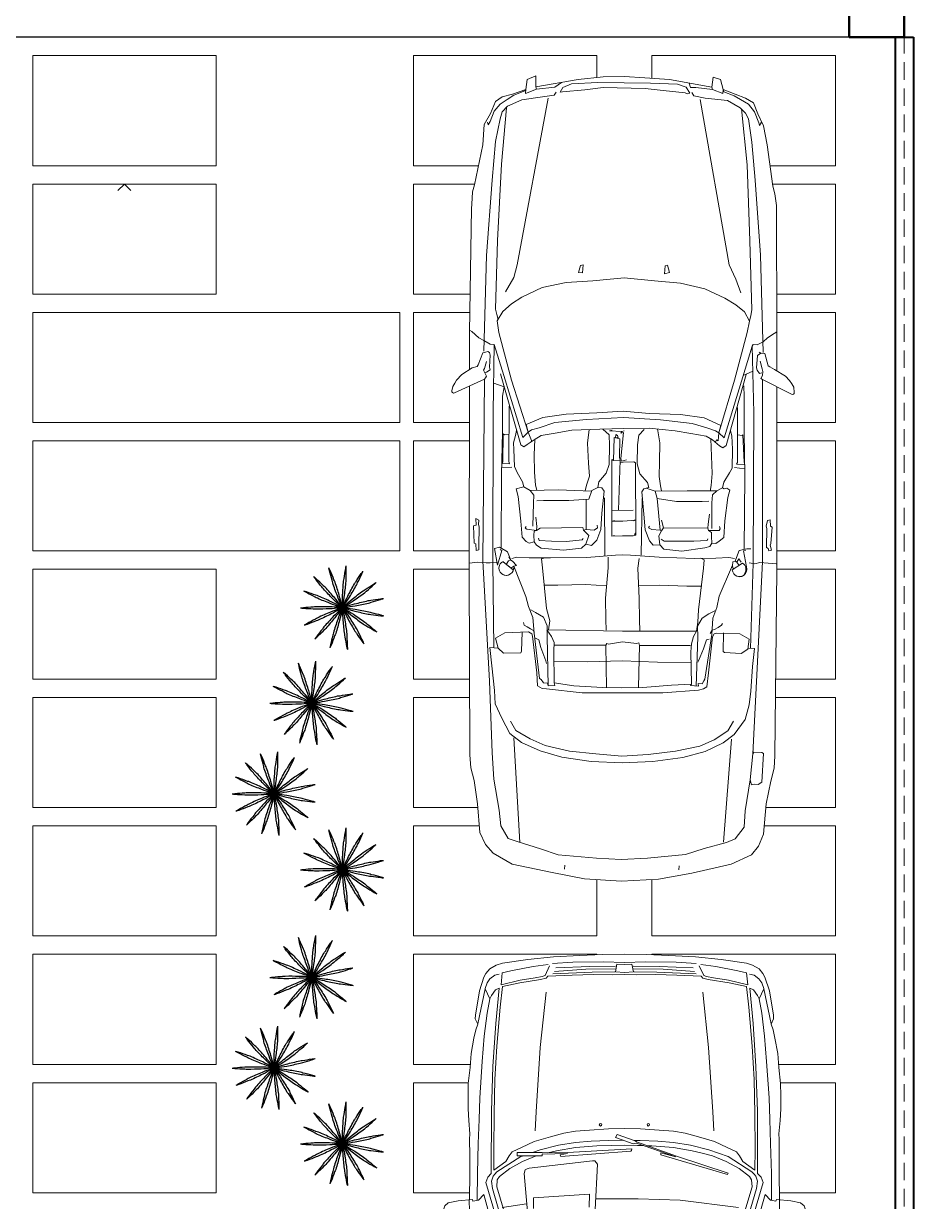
# Model space of a CAD drawing. Header units: millimetres. Extents: x 81693 to 98868, y 6565 to 11437.
# Drawn here: x 95156.1 to 95479.4, y 9191.6 to 9619.7 of the extents above; entities that cross this region are included whole.
import ezdxf

# ---------------------------------------------------------------- set-up
doc = ezdxf.new("R2010")
doc.units = ezdxf.units.MM
doc.linetypes.add('HIDDEN', pattern=[9.525, 6.35, -3.175])
doc.layers.add('Fachada', color=3, linetype='Continuous')
doc.layers.add('MOLHO', color=114, linetype='Continuous')
for name, color, linetype, lineweight in [('Hachura', 1, 'Continuous', 9), ('Parede Baixa', 5, 'Continuous', 50), ('Parede Corte', 4, 'Continuous', 40), ('Pisos Externos', 15, 'Continuous', 9), ('Projeção Viga', 1, 'HIDDEN', 9), ('Vaga', 184, 'Continuous', 13)]:
    doc.layers.add(name, color=color, linetype=linetype, lineweight=lineweight)

# ---------------------------------------------------------------- blocks, each defined once
blk = doc.blocks.new('Audi A4 Cab dessus')
at = {"color": 0, "linetype": 'Continuous', "flags": 128}
for points in [[(0.841, -0.23), (0.8417, 0.7715), (0.838, 1.7799), (0.8336, 1.8519), (0.8155, 1.9203), (0.7966, 2.0469), (0.7841, 2.2046), (0.7524, 2.2693), (0.7105, 2.3167), (0.6068, 2.377), (0.3901, 2.4221), (0.2129, 2.4556), (0.0121, 2.4683), (-0.1902, 2.4586), (-0.3715, 2.4252), (-0.5852, 2.3759), (-0.696, 2.3247), (-0.7348, 2.2778), (-0.7613, 2.2123), (-0.7762, 2.0474), (-0.8019, 1.9236), (-0.8198, 1.853), (-0.824, 1.7861), (-0.834, 0.774), (-0.8347, -0.2263)], [(-0.3024, 2.385), (-0.301, 2.4073)], [(0.3203, 2.3816), (0.3217, 2.404)], [(0.7584, -0.2673), (0.7669, 0.7224), (0.7321, 1.3788), (0.7164, 1.7697), (0.7075, 1.9136), (0.6778, 2.0813), (0.6697, 2.1669), (0.6293, 2.2367), (0.5811, 2.2532), (0.4536, 2.2926), (0.3571, 2.3256), (0.1476, 2.3432), (0.0137, 2.3517), (-0.1303, 2.3428), (-0.3375, 2.3245), (-0.4383, 2.2905), (-0.5613, 2.2579), (-0.6073, 2.2384), (-0.6562, 2.1743), (-0.6618, 2.085), (-0.6903, 1.9165)], [(-0.5878, 1.695), (-0.5448, 2.256)], [(0.5992, 1.6874), (0.5666, 2.2577)], [(-0.6777, 1.1988), (-0.713, 1.201), (-0.7024, 1.2989), (-0.6939, 1.4328), (-0.6847, 1.5084), (-0.6618, 1.5876), (-0.6029, 1.6691), (-0.5418, 1.7145), (-0.4447, 1.7622), (-0.3216, 1.7947), (-0.159, 1.8159), (0.0073, 1.8233), (0.1772, 1.8171), (0.337, 1.7936), (0.4558, 1.7592), (0.556, 1.7126), (0.6201, 1.6637), (0.6641, 1.5803), (0.6995, 1.5019), (0.704, 1.4299), (0.7178, 1.2946), (0.7295, 1.1953), (0.6849, 1.1981), (0.6994, 1.1434), (0.6483, 1.1153), (0.518, 1.11), (0.5007, 1.1201), (0.4971, 1.1337), (0.4738, 1.3324), (0.4693, 1.4044), (0.4434, 1.4194), (0.4211, 1.4208), (0.2253, 1.4421), (0.0057, 1.4425), (-0.2138, 1.4429), (-0.4074, 1.4282), (-0.4348, 1.421), (-0.4535, 1.4087), (-0.4627, 1.3331), (-0.484, 1.1373), (-0.4941, 1.12), (-0.5077, 1.1164), (-0.633, 1.1198), (-0.6849, 1.1499), (-0.677, 1.2032), (-0.6396, 1.2278), (-0.5504, 1.2221), (-0.5417, 1.2171), (-0.5437, 1.1142)], [(-0.7038, 1.774), (-0.7241, 1.3809), (-0.7562, 0.7287), (-0.7561, -0.266), (-0.7475, -0.2711), (-0.7575, -0.2884), (-0.7589, -0.3107), (-0.7553, -0.3243), (-0.7445, -0.3654)], [(0.6159, 1.5968), (0.5877, 1.6478), (0.5099, 1.6931), (0.4271, 1.7297), (0.2946, 1.7604), (0.1521, 1.7739), (0.0095, 1.7873), (-0.1344, 1.7785), (-0.2834, 1.761), (-0.4151, 1.7334), (-0.4935, 1.698), (-0.5683, 1.649), (-0.5984, 1.5971)], [(0.3787, 1.3877), (0.2721, 1.4033), (0.1159, 1.4132), (0.013, 1.4152), (-0.1036, 1.4136), (-0.2613, 1.4011), (-0.3692, 1.3944), (-0.3668, 1.2195), (-0.3696, 1.1749), (-0.3811, 1.1353), (-0.3967, 1.1058), (-0.404, 1.0561), (-0.4082, 0.9891), (-0.4359, 0.7623), (-0.4387, 0.7177), (-0.4215, 0.7077)], [(0.0968, 1.1814), (0.0936, 1.4146)], [(-0.3692, 1.3944), (-0.3642, 1.4031), (-0.4088, 1.4059), (-0.4052, 1.3922), (-0.4275, 1.3936), (-0.4376, 1.3763), (-0.4426, 1.3677), (-0.4804, 1.1236), (-0.486, 1.0344), (-0.5075, 0.9775), (-0.5204, 0.9155), (-0.5885, 0.7585)], [(-0.4975, 0.9947), (-0.4651, 1.0106), (-0.4277, 1.0352), (-0.4026, 1.0784), (-0.4034, 1.1367), (-0.3953, 1.405)], [(0.411, 1.4035), (0.375, 1.4013), (0.3787, 1.3877), (0.3811, 1.2128), (0.3783, 1.1681), (0.3942, 1.1358), (0.4187, 1.0984), (0.007, 1.1064), (-0.3967, 1.1058)], [(-0.0813, 1.4122), (-0.0867, 1.184), (-0.0831, 1.1703), (-0.0695, 1.1739), (0.0061, 1.1647), (0.0831, 1.1777), (0.0918, 1.1727), (0.0968, 1.1814), (0.3747, 1.1818)], [(0.506, 0.9898), (0.48, 1.0049), (0.4368, 1.03), (0.4173, 1.076), (0.4165, 1.1343), (0.411, 1.4035), (0.4147, 1.3899), (0.437, 1.3885), (0.4492, 1.3698), (0.4579, 1.3648), (0.4871, 1.1165), (0.4907, 1.1028), (0.508, 1.0927), (0.5253, 1.0827), (0.5425, 1.0726), (0.5462, 1.059)], [(-0.4036, 1.2756), (-0.4086, 1.267), (-0.4352, 1.2014), (-0.4516, 1.1532), (-0.4653, 1.1496)], [(-0.3676, 1.2778), (-0.1841, 1.2752), (0.0081, 1.2676), (0.1967, 1.2737), (0.3803, 1.2711)], [(0.4213, 1.2819), (0.4249, 1.2682), (0.4517, 1.1949), (0.4625, 1.1539), (0.4798, 1.1438)], [(0.6849, 1.1981), (0.6553, 1.2268), (0.561, 1.2238), (0.556, 1.2152), (0.554, 1.1122)], [(-0.6907, 1.1996), (-0.7065, 0.7346), (-0.7089, -0.0853), (-0.7004, -0.4488)], [(-0.0867, 1.184), (-0.3646, 1.1835)], [(0.7072, 1.1967), (0.7137, 0.7303), (0.7113, -0.0896), (0.7061, -0.4567)], [(-0.5379, 1.0645), (-0.5329, 1.0732), (-0.5142, 1.0854), (-0.4955, 1.0977), (-0.4818, 1.1013), (-0.4717, 1.1186)], [(-0.0853, 0.7089), (-0.0775, 0.7622), (-0.0849, 0.9284), (-0.0865, 1.045), (-0.0873, 1.1033)], [(0.0846, 0.7027), (0.0838, 0.761), (0.0986, 0.9258), (0.097, 1.0424), (0.0962, 1.1007)], [(0.4344, 0.7075), (0.4481, 0.7111), (0.4422, 0.7608), (0.4203, 0.9818), (0.4022, 1.0501), (0.4093, 1.0985)], [(0.4871, 1.1165), (0.4951, 1.0308), (0.5182, 0.9711), (0.5327, 0.9164), (0.5985, 0.751)], [(-0.0805, 0.8565), (-0.1971, 0.8548), (-0.3447, 0.8597), (-0.4253, 0.8603)], [(0.0944, 0.8589), (0.206, 0.8519), (0.3586, 0.8557), (0.4329, 0.8551)], [(-0.5921, 0.7722), (-0.6482, 0.7354)], [(0.5999, 0.7733), (0.6554, 0.7295)], [(-0.6842, 0.7332), (-0.7152, 0.7396), (-0.7425, 0.7324), (-0.7872, 0.7352), (-0.8318, 0.738)], [(-0.5936, 0.7499), (-0.595, 0.7275), (-0.6086, 0.7239), (-0.6251, 0.6757), (-0.6301, 0.667), (-0.6711, 0.6562), (-0.6935, 0.6576)], [(-0.6661, 0.6648), (-0.6525, 0.6684), (-0.6697, 0.7553)], [(-0.6396, 0.7304), (-0.6273, 0.7117), (-0.6173, 0.729)], [(-0.6086, 0.7239), (-0.6173, 0.729), (-0.6295, 0.7477)], [(0.6093, 0.7099), (0.582, 0.7027), (0.515, 0.7069), (0.3984, 0.7053), (0.2012, 0.7043), (0.0436, 0.6918), (0.0076, 0.6896), (-0.037, 0.6924), (-0.1933, 0.7022), (-0.3855, 0.7099), (-0.5021, 0.7083), (-0.574, 0.7038), (-0.605, 0.7103)], [(-0.5936, 0.7499), (-0.5972, 0.7635)], [(0.6266, 0.6999), (0.6143, 0.7186), (0.6057, 0.7236), (0.5848, 0.7473), (0.5985, 0.751), (0.6147, 0.7616)], [(0.5947, 0.7575), (0.5997, 0.7661)], [(0.6033, 0.7706), (0.6588, 0.7268)], [(0.6735, 0.6611), (0.6648, 0.6661), (0.6877, 0.7453), (0.7044, 0.6547), (0.6771, 0.6474), (0.6425, 0.6675), (0.6339, 0.6726), (0.6143, 0.7186), (0.628, 0.7222), (0.6395, 0.742)], [(0.6914, 0.7317), (0.7273, 0.7339), (0.7497, 0.7325), (0.7943, 0.7297), (0.8417, 0.7352)], [(-0.6554, -0.2321), (-0.6562, -0.1738), (-0.6572, 0.0235), (-0.6605, 0.2567), (-0.6575, 0.6598)], [(-0.1975, 0.6353), (-0.2184, 0.659), (-0.3163, 0.6697), (-0.443, 0.6508), (-0.4703, 0.6435), (-0.4804, 0.6262), (-0.4781, 0.5902), (-0.4795, 0.5679), (-0.4623, 0.5579)], [(-0.0953, 0.6916), (-0.1014, 0.3828)], [(0.1019, 0.6926), (0.1045, 0.3788)], [(0.4787, 0.4852), (0.4728, 0.5348), (0.4742, 0.5571), (0.4555, 0.5449), (0.2223, 0.5416), (0.2187, 0.5553), (0.1891, 0.5841), (0.2056, 0.6323), (0.2293, 0.6532), (0.3287, 0.6649), (0.4489, 0.6528), (0.4748, 0.6378), (0.4871, 0.6191)], [(0.6508, -0.2254), (0.6611, -0.1761), (0.66, 0.0212), (0.6655, 0.2493), (0.6684, 0.6525)], [(0.8037, 0.6663), (0.7901, 0.6627)], [(-0.1981, 0.5547), (-0.182, 0.3834), (-0.1711, 0.3424), (-0.346, 0.3399), (-0.5073, 0.3411), (-0.5396, 0.3253), (-0.5483, 0.3303), (-0.562, 0.3267), (-0.5792, 0.3367), (-0.5678, 0.3763), (-0.5507, 0.5052), (-0.5451, 0.5945), (-0.5214, 0.6154), (-0.5027, 0.6276), (-0.4804, 0.6262)], [(-0.2039, 0.6043), (-0.2212, 0.6144), (-0.3018, 0.615), (-0.3824, 0.6156), (-0.4544, 0.6112), (-0.4594, 0.6025)], [(-0.4586, 0.5442), (-0.2168, 0.5424), (-0.2067, 0.5597), (-0.1916, 0.5856), (-0.1975, 0.6353), (-0.1615, 0.6375), (-0.1406, 0.6138), (-0.1175, 0.5541), (-0.1094, 0.4684), (-0.0991, 0.3468), (-0.1092, 0.3295), (-0.1365, 0.3223), (-0.1293, 0.2949), (-0.0875, 0.2475), (-0.073, 0.1928), (-0.075, 0.0899), (-0.0828, 0.0366), (-0.1116, 0.007)], [(0.0163, 0.1872), (0.0026, 0.1836), (-0.0557, 0.1827), (-0.0643, 0.1878), (-0.0664, 0.5822), (-0.0527, 0.5859), (0.0056, 0.5867), (0.0639, 0.5875), (0.0502, 0.5838)], [(-0.0593, 0.5807), (-0.0643, 0.5721)], [(0.0559, 0.1757), (0.0645, 0.1707), (0.0639, 0.5875)], [(0.473, 0.3959), (0.437, 0.3937), (0.3787, 0.3929), (0.2981, 0.3935), (0.1902, 0.3868), (0.1737, 0.3386), (0.1413, 0.3227), (0.119, 0.3241), (0.1067, 0.3428), (0.1188, 0.463), (0.1244, 0.5523), (0.1459, 0.6092), (0.1747, 0.6387), (0.2056, 0.6323)], [(0.2215, 0.5999), (0.2265, 0.6086), (0.3122, 0.6166), (0.3928, 0.616), (0.4598, 0.6118), (0.4634, 0.5982)], [(0.5444, 0.3197), (0.5581, 0.3233), (0.5854, 0.3306), (0.5746, 0.3716), (0.5607, 0.5069), (0.5526, 0.5925), (0.5317, 0.6163), (0.5144, 0.6263), (0.4871, 0.6191), (0.4893, 0.5831), (0.4879, 0.5608), (0.4742, 0.5571), (0.5275, 0.5493), (0.5362, 0.5443), (0.5311, 0.5356)], [(-0.522, 0.5347), (-0.5256, 0.5484), (-0.5206, 0.5571), (-0.4623, 0.5579), (-0.4586, 0.5442), (-0.46, 0.5219), (-0.4679, 0.4686)], [(-0.5073, 0.3411), (-0.4835, 0.3621), (-0.4807, 0.4067), (-0.4809, 0.5456)], [(-0.2168, 0.5424), (-0.2059, 0.5014)], [(-0.2067, 0.5597), (-0.1981, 0.5547), (-0.1534, 0.5519), (-0.1361, 0.5418)], [(-0.1359, 0.542), (-0.1409, 0.5334)], [(0.205, 0.5517), (0.1604, 0.5545), (0.1417, 0.5422), (0.1453, 0.5286)], [(0.2187, 0.5553), (0.205, 0.5517), (0.2038, 0.3905)], [(0.5837, 0.0112), (0.5895, 0.039), (0.6009, 0.0787), (0.5987, 0.1146), (0.5957, 0.2089), (0.5798, 0.2413), (0.5517, 0.2924), (0.5444, 0.3197), (0.5098, 0.3398), (0.4889, 0.3635), (0.4917, 0.4082), (0.4951, 0.5334)], [(-0.0533, 0.5052), (-0.067, 0.5016), (0.005, 0.506), (0.0633, 0.5068)], [(-0.0637, 0.4982), (-0.05, 0.5018)], [(-0.182, 0.3834), (-0.2885, 0.3991), (-0.3692, 0.3997), (-0.4275, 0.3988), (-0.4634, 0.3966)], [(-0.0525, 0.4469), (0.0641, 0.4485)], [(0.0281, 0.4463), (0.0199, 0.1735)], [(-0.5396, 0.3253), (-0.5461, 0.2943), (-0.5762, 0.2424), (-0.5913, 0.2165), (-0.5933, 0.1135), (-0.5911, 0.0776), (-0.5889, 0.0416), (-0.5816, 0.0142)], [(-0.4759, 0.0569), (-0.4789, 0.1512), (-0.4819, 0.2454), (-0.4777, 0.3124), (-0.4713, 0.3434)], [(-0.1836, 0.0026), (-0.1966, 0.0796), (-0.1946, 0.1825), (-0.194, 0.2632), (-0.1999, 0.3128), (-0.2071, 0.3402)], [(-0.1711, 0.3424), (-0.1229, 0.3259)], [(0.1133, 0.0046), (0.0784, 0.0354), (0.0776, 0.0937), (0.0796, 0.1966), (0.0961, 0.2449), (0.1349, 0.2917), (0.1413, 0.3227)], [(0.1753, 0.3432), (0.3572, 0.336), (0.5098, 0.3398)], [(0.1886, 0.006), (0.1978, 0.0816), (0.1912, 0.1896), (0.1868, 0.2616), (0.2032, 0.3098), (0.2097, 0.3408)], [(0.4833, 0.0603), (0.4885, 0.144), (0.4855, 0.2383), (0.4811, 0.3103), (0.4738, 0.3376)], [(-0.621, -0.1132), (-0.62, 0.1869), (-0.615, 0.1956), (-0.6597, 0.1984), (-0.656, 0.1847), (-0.6488, 0.0354), (-0.6454, 0.0386), (-0.6205, 0.035)], [(-0.605, 0.2129), (-0.6582, 0.2207)], [(0.6094, 0.2126), (0.6646, 0.2133)], [(0.6243, -0.12), (0.6252, 0.1802), (0.6216, 0.1939), (0.6632, 0.191), (0.6582, 0.1824), (0.6559, 0.0297), (0.6503, 0.0347), (0.6248, 0.0329)], [(0.0101, 0.0173), (0.0151, 0.0259), (0.0014, 0.0223), (0.0149, 0.1649), (0.0112, 0.1785), (-0.0024, 0.1749), (-0.0161, 0.1713)], [(-0.6683, -0.294), (-0.5587, 0.0934), (-0.54, 0.1057), (-0.5227, 0.0957), (-0.4845, 0.0619), (-0.4499, 0.0418), (-0.3657, 0.0275), (-0.2815, 0.0132), (-0.1389, -0.0002), (0, 0), (0.1303, 0.0052), (0.2829, 0.0091), (0.3735, 0.0258), (0.4505, 0.0388), (0.4879, 0.0634), (0.5253, 0.0879), (0.544, 0.1002), (0.5613, 0.0901), (0.6713, -0.2977)], [(0.5066, 0.0756), (0.5039, 0.07), (0.5016, 0.067), (0.5211, 0.0209), (0.5024, 0.0087), (0.4614, -0.0022), (0.3744, -0.0325), (0.2031, -0.0486), (0.0008, -0.0583), (-0.2, -0.0457), (-0.3735, -0.0258), (-0.4528, -0.0028), (-0.501, 0.0136), (-0.5183, 0.0237), (-0.5155, 0.0683), (-0.5068, 0.0633), (-0.4998, 0.0754)], [(-0.5183, 0.0237), (-0.5479, 0.0524), (-0.6496, -0.2817), (-0.7004, -0.4488), (-0.7054, -0.4574), (-0.7278, -0.456), (-0.7601, -0.4719), (-0.7838, -0.4928), (-0.8212, -0.5174), (-0.8349, -0.5263)], [(-0.643, -1.7429), (-0.673, -1.4363), (-0.6873, -1.0232), (-0.6994, -0.646), (-0.693, -0.6151), (-0.6865, -0.5841), (-0.6737, -0.5222), (-0.6035, -0.2622), (-0.5183, 0.0237), (-0.5298, -0.0149), (-0.4383, -0.0575), (-0.3094, -0.0746), (-0.1395, -0.0808), (0.003, -0.0943), (0.147, -0.0854), (0.3132, -0.078), (0.4399, -0.0591), (0.532, -0.0201), (0.5211, 0.0209)], [(-0.6865, -0.5841), (-0.6584, -0.6352), (-0.6115, -0.674), (-0.551, -0.7091), (-0.4422, -0.7608), (-0.3098, -0.7916), (-0.1672, -0.805), (-0.0024, -0.8199), (0.1689, -0.8038), (0.3129, -0.7949), (0.4446, -0.7674), (0.5554, -0.7161), (0.6114, -0.6793), (0.6589, -0.6375), (0.689, -0.5856), (0.6796, -0.5223), (0.6108, -0.2625), (0.5211, 0.0209), (0.5499, 0.0505), (0.654, -0.2876), (0.7061, -0.4567), (0.7284, -0.4581), (0.763, -0.4782), (0.789, -0.4933), (0.8272, -0.5271), (0.8406, -0.5349)], [(-0.0036, 0.0137), (0.0101, 0.0173), (0.077, 0.0131), (0.0633, 0.0095)], [(-0.7561, -0.266), (-0.9155, -0.1855)], [(-0.93, -0.1951), (-0.9282, -0.2238), (-0.916, -0.2425), (-0.9037, -0.2612), (-0.8828, -0.285), (-0.8223, -0.3201), (-0.7963, -0.3352), (-0.7877, -0.3402), (-0.7696, -0.4086), (-0.7473, -0.41), (-0.7286, -0.3977), (-0.7243, -0.3308), (-0.728, -0.3171), (-0.7402, -0.2984), (-0.7539, -0.302)], [(0.7077, -0.2469), (0.6508, -0.2254)], [(0.9361, -0.2045), (0.9311, -0.2289), (0.921, -0.2462), (0.911, -0.2635), (0.8822, -0.2931), (0.8261, -0.3299), (0.7988, -0.3371), (0.7938, -0.3457), (0.7672, -0.4113), (0.7536, -0.4149), (0.7399, -0.4185), (0.7312, -0.4135), (0.7276, -0.3998), (0.7318, -0.3329), (0.7282, -0.3192), (0.7469, -0.3069), (0.7579, -0.304)], [(0.7477, -0.3652), (0.7592, -0.3256), (0.7642, -0.317), (0.7483, -0.2846), (0.7533, -0.276), (0.7584, -0.2673), (0.9222, -0.1934)], [(-0.8348, -0.3129), (-0.8349, -0.521), (-0.8324, -1.1933), (-0.8339, -1.2156), (-0.8244, -1.2789), (-0.8135, -1.3199), (-0.783, -1.5459), (-0.7626, -1.6503), (-0.7309, -1.715), (-0.7078, -1.7747), (-0.6645, -1.7998), (-0.6076, -1.8213), (-0.5421, -1.8479), (-0.5276, -1.9026), (-0.488, -1.914), (-0.4802, -1.8607), (-0.4838, -1.8471), (-0.4802, -1.8607), (-0.2498, -1.9021), (-0.1159, -1.9106), (-0.0043, -1.9176), (0.1123, -1.916), (0.2476, -1.9021), (0.4786, -1.8629), (0.4794, -1.9212), (0.5255, -1.9017), (0.5333, -1.8484), (0.6067, -1.8217), (0.6614, -1.8072), (0.6988, -1.7826), (0.7253, -1.7171), (0.7605, -1.6566), (0.7675, -1.545), (0.8125, -1.3283), (0.824, -1.2887), (0.8282, -1.2217), (0.8296, -1.1994), (0.8408, -0.5235), (0.841, -0.3201)], [(-0.7006, -0.3099), (-0.6546, -0.2904)], [(-0.7609, -0.4136), (-0.745, -0.9434), (-0.717, -1.3529), (-0.6987, -1.5602), (-0.6798, -1.6868), (-0.6639, -1.7192), (-0.6344, -1.748), (-0.5652, -1.7882), (-0.445, -1.8002), (-0.3831, -1.8131), (-0.3708, -1.8318)], [(0.7622, -0.4199), (0.7472, -0.9433), (0.7168, -1.3536), (0.6992, -1.5631), (0.6734, -1.6869), (0.662, -1.7266), (0.6332, -1.7561), (0.5548, -1.7915), (0.4418, -1.8068), (0.3785, -1.8162), (0.3685, -1.8335)], [(0.6383, -1.7475), (0.6666, -1.4401), (0.6883, -1.0247), (0.6985, -0.6489), (0.6913, -0.6216), (0.684, -0.5942)], [(-0.6381, -0.7395), (-0.6113, -0.8129), (-0.5759, -0.8913), (-0.4176, -1.793)], [(0.6432, -0.744), (0.598, -0.8218), (0.5801, -0.8924), (0.4109, -1.8004)], [(-0.7504, -1.669), (-0.7403, -1.6517), (-0.7367, -1.6653), (-0.7136, -1.725), (-0.6804, -1.7675), (-0.6372, -1.7926), (-0.6026, -1.8127), (-0.5457, -1.8342), (-0.5421, -1.8479), (-0.5407, -1.8256), (-0.4838, -1.8471), (-0.3928, -1.8591), (-0.3638, -1.8582), (-0.3573, -1.8828)], [(0.7418, -1.6688), (0.7382, -1.6552), (0.7281, -1.6725), (0.7066, -1.7294), (0.6728, -1.7676), (0.6354, -1.7921), (0.5981, -1.8166), (0.5383, -1.8397), (0.5333, -1.8484), (0.5347, -1.8261), (0.475, -1.8492)], [(-0.1454, -1.8818), (-0.293, -1.877), (-0.3412, -1.8605), (-0.3609, -1.8284), (-0.3472, -1.8248), (-0.3348, -1.8296), (-0.2146, -1.8416), (-0.1167, -1.8523), (0.1115, -1.8577), (0.2108, -1.846), (0.3325, -1.8357), (0.3461, -1.8321), (0.3311, -1.8581), (0.285, -1.8776), (0.1411, -1.8864), (-0.1454, -1.8818)], [(0.475, -1.8492), (0.3757, -1.8609), (0.357, -1.8731), (0.3383, -1.8854)]]:
    blk.add_lwpolyline(points, dxfattribs=at)
for points in [[(-0.6976, 1.9439), (-0.7113, 1.9403), (-0.7336, 1.9417), (-0.7523, 1.9294), (-0.7621, 1.7732), (-0.7535, 1.7682), (-0.7088, 1.7654), (-0.7038, 1.774), (-0.6903, 1.9165)], [(-0.5936, 0.7499), (-0.5885, 0.7585)], [(-0.7791, 0.6495), (-0.7878, 0.6546), (-0.7914, 0.6682), (-0.805, 0.6646), (-0.7978, 0.6373), (-0.8028, 0.6286), (-0.8085, 0.5394), (-0.7998, 0.5343), (-0.7976, 0.4983), (-0.7839, 0.502), (-0.7775, 0.5329), (-0.7811, 0.5466)], [(0.7901, 0.6627), (0.8037, 0.6663), (0.806, 0.6303), (0.8146, 0.6253), (0.8176, 0.531), (0.804, 0.5274), (0.8062, 0.4914), (0.7889, 0.5015), (0.7903, 0.5238), (0.7867, 0.5375), (0.7887, 0.6404)], [(0.0496, 0.5032), (0.0633, 0.5068)], [(0.0559, 0.1757), (0.0199, 0.1735), (0.0235, 0.1598), (0.0215, 0.0569), (0.0525, 0.0505)], [(0.0338, 0.0382), (0.0424, 0.0332), (0.0436, 0.0523), (0.0302, 0.0519)], [(-0.7386, -0.415), (-0.7473, -0.41)], [(-0.2398, -0.8901), (-0.2506, -0.849), (-0.2233, -0.8418), (-0.2261, -0.8864)], [(0.2353, -0.8886), (0.2468, -0.849), (0.2244, -0.8476), (0.2216, -0.8922)], [(0.4786, -1.8629), (0.475, -1.8492)]]:
    blk.add_lwpolyline(points, close=True, dxfattribs=at)
for points in [[(-0.6074, 0.8003, 0.753554), (-0.6697, 0.7553)], [(-0.6586, 0.7925, 0.429634), (-0.6482, 0.7354)], [(-0.5921, 0.7722, 0.624869), (-0.6592, 0.7981)], [(0.6673, 0.7905, 0.624869), (0.5997, 0.7661)], [(0.6768, 0.7474, 0.753554), (0.6155, 0.7938)], [(0.6606, 0.7278, 0.429634), (0.6723, 0.7847)], [(-0.9155, -0.1855, 0.579223), (-0.93, -0.1951)], [(0.9361, -0.2045, 0.612971), (0.9222, -0.1934)]]:
    blk.add_lwpolyline(points, format="xyb", dxfattribs=at)
blk = doc.blocks.new('11')
at = {"layer": 'Vaga'}
blk.add_line((559.17, 81.18), (559.17, 35.89), dxfattribs=at)
blk.add_line((559.17, 81.18), (559.17, 35.89), dxfattribs=at)
for points in [[(474.63, 120.59), (474.83, 135.21), (474.86, 144.64), (474.76, 153.53), (474.96, 156.57), (474.29, 163.85), (474, 170.14), (473.99, 177.37), (474.05, 183.95), (475.02, 192.67), (475.63, 200.4), (477.15, 208.68), (478.19, 213.3), (479.24, 216.23), (477.86, 219.22), (478.02, 221.26), (480.2, 234.57), (482.57, 241.97), (483.66, 244.01), (485.76, 246.43), (489.3, 248.43), (492.66, 249.55), (506.52, 251.61), (520.42, 252.95), (534.93, 253.8), (547.07, 254.25), (559.17, 254.5), (571.26, 254.25), (583.41, 253.8), (597.91, 252.95), (611.82, 251.61), (625.67, 249.55), (629.04, 248.43), (632.57, 246.43), (634.67, 244.01), (635.77, 241.97), (638.14, 234.57), (640.32, 221.26), (640.48, 219.22), (639.1, 216.23), (640.14, 213.3), (641.19, 208.68), (642.71, 200.4), (643.32, 192.67), (644.29, 183.95), (644.34, 177.37), (644.33, 170.14), (644.05, 163.85), (643.38, 156.57), (643.58, 153.53), (643.47, 144.64), (643.51, 135.21), (643.71, 120.59)], [(517.62, 248.81), (509.44, 247.79), (497.29, 245.46), (492.61, 244.36), (491.9, 237.68), (502.4, 240.28), (510.56, 241.62), (514.36, 242.29), (515.96, 242.9), (518.38, 248.15)], [(520.04, 249.31), (530.97, 250.09), (547.69, 250.23), (559.17, 249.92), (570.64, 250.23), (587.37, 250.09), (598.3, 249.31)], [(553.94, 244.93), (541.57, 244.59), (520.16, 243.67)], [(554.1, 246.44), (538.14, 246.3), (521.03, 245.06)], [(554.38, 247.92), (540.19, 247.84), (521.69, 247.05)], [(563.96, 247.92), (578.14, 247.84), (596.64, 247.05)], [(564.23, 246.44), (580.2, 246.3), (597.3, 245.06)], [(564.39, 244.93), (576.76, 244.59), (598.17, 243.67)], [(600.72, 248.81), (608.9, 247.79), (621.04, 245.46), (625.73, 244.36), (626.43, 237.68), (615.94, 240.28), (607.78, 241.62), (603.98, 242.29), (602.38, 242.9), (599.96, 248.15)], [(490.96, 243.58), (488.47, 242.96), (485.88, 241.08), (484.29, 238.77), (483.24, 235.68)], [(559.18, 243.34), (552.44, 243.17), (542.29, 243.38), (530.64, 242.97), (517.35, 242.45), (516.46, 241.47), (513.49, 240.73), (502.17, 238.84), (492.62, 236.79), (491.37, 225.58), (489.64, 204.38), (488.5, 186.06), (488.14, 167.68), (487.89, 148.02), (488.07, 136.65), (494.58, 141.35), (496.41, 144.46), (498, 146.61), (503.13, 149.04), (510.03, 152.3), (518.9, 154.86), (526.13, 156.86), (532.48, 157.92), (540.21, 158.59), (550.48, 159.27), (559.17, 159.33), (567.86, 159.27), (578.13, 158.59), (585.86, 157.92), (592.21, 156.86), (599.44, 154.86), (608.31, 152.3), (615.21, 149.04), (620.33, 146.61), (621.93, 144.46), (623.76, 141.35), (630.27, 136.65), (630.44, 148.02), (630.2, 167.68), (629.84, 186.06), (628.7, 204.38), (626.97, 225.58), (625.72, 236.79), (616.17, 238.84), (604.85, 240.73), (601.87, 241.47), (600.99, 242.45), (587.69, 242.97), (576.05, 243.38), (565.9, 243.17), (559.15, 243.34)], [(627.38, 243.58), (629.87, 242.96), (632.45, 241.08), (634.05, 238.77), (635.1, 235.68)], [(473.52, 11.34), (477.28, 9.42), (480.31, 10.02), (500.25, 4.58), (500.41, 45.43), (499.71, 70.54), (498.7, 76.4), (497.37, 83.19), (483.55, 129.97), (484.67, 132.96), (486.59, 134.84), (486.65, 168.78), (487.51, 193.28), (489.01, 216.59), (490.92, 235.9), (488.82, 234.96), (486.67, 231.87), (485.74, 230.05), (483.19, 235.52), (479.29, 216.41)], [(516.43, 233.78), (513.27, 203.54), (510.99, 168.43), (510.45, 158.16)], [(601.91, 233.78), (605.07, 203.54), (607.35, 168.43), (607.88, 158.16)], [(644.82, 11.34), (641.06, 9.42), (638.02, 10.02), (618.09, 4.58), (617.92, 45.43), (618.62, 70.54), (619.64, 76.4), (620.97, 83.19), (634.78, 129.97), (633.67, 132.96), (631.75, 134.84), (631.69, 168.78), (630.83, 193.28), (629.33, 216.59), (627.42, 235.9), (629.52, 234.96), (631.66, 231.87), (632.6, 230.05), (635.15, 235.52), (639.05, 216.41)], [(485.74, 230.05), (484.31, 222.32), (482.78, 209.83), (481.7, 195.99), (480.29, 176.16), (479.91, 164.36), (479.5, 151.32), (479.02, 134.83), (478.94, 120.47), (478.93, 120.19)], [(632.6, 230.05), (634.03, 222.32), (635.56, 209.83), (636.64, 195.99), (638.05, 176.16), (638.42, 164.36), (638.84, 151.32), (639.32, 134.83), (639.4, 120.47), (639.4, 120.19)], [(503.62, 144.42), (502.63, 144.08), (489.67, 135.72), (488.46, 134.45), (487.64, 133.51), (486.71, 130.7), (487.21, 126.72), (498.91, 86.39), (499.47, 84.79), (501.07, 83.58), (502.78, 82.74), (504.77, 82.7), (508.02, 83.32), (514.15, 84.42), (521.15, 85.26), (530.37, 86.05), (544.66, 86.57), (559.17, 86.9), (573.68, 86.57), (587.97, 86.05), (597.19, 85.26), (604.19, 84.42), (610.31, 83.32), (613.56, 82.7), (615.55, 82.74), (617.27, 83.58), (618.87, 84.79), (619.42, 86.39), (631.12, 126.72), (631.63, 130.7), (630.7, 133.51), (629.87, 134.45), (628.66, 135.72), (615.71, 144.08), (605.17, 147.78), (595.11, 150.4), (585.9, 151.74), (577.34, 152.53), (567.8, 152.86), (564.44, 152.94)], [(511.12, 144.51), (503.64, 141.48), (496.63, 137.55), (491, 133.18), (489.84, 131.46), (489.64, 127.55), (502.05, 86.06), (504.32, 85.12), (505.53, 85.46), (507.86, 86.02), (515.04, 87.51), (523.14, 88.74), (530.43, 89.36), (538.82, 90.2), (546.92, 90.49), (559.17, 90.38), (571.42, 90.49), (579.52, 90.2), (587.91, 89.36), (595.2, 88.74), (603.3, 87.51), (610.48, 86.02), (612.81, 85.46), (614.02, 85.12), (616.29, 86.06), (628.7, 127.55), (628.5, 131.46), (627.33, 133.18), (621.71, 137.55), (614.7, 141.48), (607.22, 144.51), (600.86, 146.13), (596.16, 147.24), (585.89, 149.02), (574.14, 149.88), (571.55, 149.99)], [(514.39, 145.42), (528.2, 145.72), (524.11, 145.05), (524.45, 144.16), (562.57, 147.03), (563.03, 147.42), (563.12, 148.42), (528.36, 146.32), (514.61, 146.09), (514.3, 146.42), (500.72, 146.42), (500.72, 144.51), (514.39, 144.51), (514.39, 145.4)], [(509.66, 146.55), (513.17, 147.78), (523.22, 150.4), (532.44, 151.74), (540.99, 152.53), (550.53, 152.86), (558.43, 153.05)], [(517.48, 146.13), (522.18, 147.24), (532.44, 149.02), (544.2, 149.88), (552.09, 150.21), (559.17, 150.3)], [(569.63, 150.07), (566.25, 150.21), (559.17, 150.3)], [(514.39, 145.4), (514.47, 145.42)], [(484.2, 110.43), (481.49, 113.68), (476.74, 114.17), (476.46, 111.86), (460.68, 111.22), (460.18, 113.92), (461.27, 117.19), (463.15, 118.84), (468.56, 120.06), (476.34, 120.74), (476.61, 119.75), (479.54, 120.31), (482.46, 123.51), (486.58, 108.79)], [(539.93, 116.48), (540.19, 123.64), (509.52, 121.61), (509.63, 115.77)], [(634.14, 110.43), (636.85, 113.68), (641.6, 114.17), (641.87, 111.86), (657.66, 111.22), (658.16, 113.92), (657.07, 117.19), (655.19, 118.84), (649.78, 120.06), (642, 120.74), (641.72, 119.75), (638.8, 120.31), (635.87, 123.51), (631.76, 108.79)], [(474.62, 120.57), (474.63, 114.33), (460.84, 113.76)], [(505.82, 118.31), (492.52, 116.35)], [(621.4, 116.37), (589.51, 120.35), (566.64, 121.09), (553.46, 121.08), (544.01, 121.06)], [(643.71, 120.57), (643.7, 114.33), (657.5, 113.76)], [(643.9, 111.78), (643.91, 111.19), (644.43, 92.92), (645.32, 11.61), (645.87, -18.08), (646.14, -23.66), (646.7, -31.33), (646.49, -48.66), (645.77, -58.1), (644.48, -68.87), (642.02, -86.25), (643.57, -88.79), (642.07, -101.7), (640.62, -109.76), (639.67, -112.35), (637.36, -115.61), (634.15, -118.08), (630.77, -120.13), (626.9, -121.71), (614.93, -124.9), (604.89, -126.77), (595.6, -128.18), (585.4, -129.22), (574.35, -129.91), (559.17, -130.2), (543.99, -129.91), (532.94, -129.22), (522.74, -128.18), (513.45, -126.77), (503.41, -124.9), (491.44, -121.71), (487.57, -120.13), (484.19, -118.08), (480.98, -115.61), (478.66, -112.35), (477.72, -109.76), (476.27, -101.7), (474.76, -88.79), (476.31, -86.25), (473.86, -68.87), (472.57, -58.1), (471.84, -48.66), (471.64, -31.33), (472.2, -23.66), (472.46, -18.08), (473.02, 11.61), (473.9, 92.92), (474.43, 111.19), (474.44, 111.78)], [(478.71, 113.97), (478.24, 100.82), (478.06, 81.56), (477.59, 63.06), (477.51, 38.12), (477.65, 16.53), (477.25, -9.2), (477.17, -32.55), (477.19, -46.23), (477.76, -61.19), (478.95, -76.3), (479.96, -88.79), (481.46, -98.78), (481.85, -101.69)], [(515.28, 111.53), (516.89, 103.19)], [(536.3, 111.45), (535.49, 103.49)], [(639.63, 113.97), (640.09, 100.82), (640.28, 81.56), (640.75, 63.06), (640.83, 38.12), (640.68, 16.53), (641.08, -9.2), (641.16, -32.55), (641.14, -46.23), (640.57, -61.19), (639.39, -76.3), (638.38, -88.79), (636.88, -98.78), (636.49, -101.69)], [(542.51, 90.32), (544.6, 92.86), (545.42, 96.66), (544, 99.43), (538.74, 102.34), (531.28, 103.93), (524.16, 103.97), (517.49, 103.46), (513.19, 102.31), (508.5, 99.92), (506.95, 97.77), (506.75, 94.57), (508.79, 91.37), (511.83, 89.5), (515.52, 88.13)], [(507.2, 83.09), (506.56, -48.17), (506.58, -48.4)], [(611.14, 83.09), (611.77, -48.17), (611.75, -48.4)], [(642.2, -86.08), (638.63, -105.39), (637.81, -104.34), (636.71, -101.91), (635.78, -98.32), (620.28, -50.45), (619.45, -49.62), (618.18, -48.62), (616.25, -48.23), (611.77, -48.4), (597.36, -49.32), (581.92, -50.23), (559.17, -50.91), (536.42, -50.23), (520.97, -49.32), (506.56, -48.4), (502.08, -48.23), (500.16, -48.62), (498.88, -49.62), (498.06, -50.45), (482.56, -98.32), (481.62, -101.91), (480.53, -104.34), (479.7, -105.39), (476.14, -86.08)], [(549.06, -114.54), (542.25, -114.25), (530.17, -113.44), (516.92, -111.97), (505.99, -110.32), (497.09, -108.34), (493.23, -107.2), (491.51, -105.38), (490.08, -102.57), (489.69, -100.14), (490.23, -95.73), (503.65, -56.46), (505.18, -55.63), (506.74, -55.24), (508.61, -55.13), (525.17, -56.7), (536.15, -57.51), (546.42, -57.88), (559.17, -58.02)], [(559.17, -109.54), (535.4, -108.58), (522.98, -107.37), (510.45, -105.74), (499.03, -103.44), (495.76, -101.39), (493.71, -97.98), (494.1, -94.23), (496.55, -82.57), (499.3, -71.37), (504.75, -57.39), (506.24, -56.68), (509.94, -56.84), (525.06, -58.42), (543.45, -59.21), (559.17, -59.49), (574.89, -59.21), (593.28, -58.42), (608.4, -56.84), (612.1, -56.68), (613.59, -57.39), (619.03, -71.37), (621.78, -82.57), (624.24, -94.23), (624.62, -97.98), (622.58, -101.39), (619.31, -103.44), (607.89, -105.74), (595.36, -107.37), (582.94, -108.58), (564.91, -109.31)], [(554.36, -114.77), (559.17, -114.98), (576.09, -114.25), (588.17, -113.44), (601.41, -111.97), (612.35, -110.32), (621.24, -108.34), (625.11, -107.2), (626.83, -105.38), (628.26, -102.57), (628.65, -100.14), (628.1, -95.73), (614.69, -56.46), (613.15, -55.63), (611.6, -55.24), (609.73, -55.13), (593.17, -56.7), (582.18, -57.51), (571.91, -57.88), (559.17, -58.02)], [(502.69, -62.68), (559.17, -66.56), (615.65, -62.68)], [(500.66, -67.89), (559.17, -72.51), (617.68, -67.89)], [(498.94, -72.84), (559.17, -77.79), (619.4, -72.84)], [(557.24, -111.09), (540.98, -110.61), (526.46, -109.47), (512, -107.95), (499.74, -105.14), (494.32, -102.83), (492.23, -100.07), (491.61, -96.77), (491.99, -92.8), (494.98, -81.84)], [(496.39, -82.68), (559.17, -88.85), (621.81, -82.7)], [(497.72, -77.84), (559.17, -83.41), (620.62, -77.84)], [(561.1, -111.09), (577.35, -110.61), (591.88, -109.47), (606.34, -107.95), (618.6, -105.14), (624.02, -102.83), (626.11, -100.07), (626.73, -96.77), (626.35, -92.8), (623.36, -81.84)], [(495.49, -87.63), (549.73, -93.7), (559.57, -103.24), (591.36, -102.58), (606.59, -100.75), (624.41, -95.89)], [(569.17, -106.06), (559.8, -106.94), (548.79, -96.08), (520.58, -93.81), (498.94, -91.14), (494.95, -90.19)], [(562.93, -109.39), (559.17, -109.54)], [(556.51, -125.9), (557.18, -128.44), (559.17, -128.67)], [(561.82, -125.9), (561.16, -128.44), (559.17, -128.67)]]:
    blk.add_lwpolyline(points, dxfattribs=at)
for points in [[(559.17, 248.92), (563.25, 248.98), (564.12, 244.83), (559.17, 244.46), (554.22, 244.83), (555.09, 248.98)], [(615.75, 135.07), (588.03, 144.2), (565.66, 152.06), (565.06, 152.72), (555.28, 156.19), (554.35, 154.58), (563.85, 151.01), (565.77, 151.4), (587.21, 144.02), (579.02, 146.23), (578.97, 145.01), (615.42, 134.25)], [(544.49, 139.93), (543.13, 115.27), (542.47, 113.33), (540.6, 112.07), (539.23, 111.56), (509.58, 111.36), (507.59, 111.73), (506.88, 112.84), (506.33, 113.94), (504.59, 134.8), (505.13, 136.85), (506.07, 137.34), (507.17, 137.84), (541.77, 141.81), (543.05, 141.76)], [(498.37, 6.84), (482.4, 11.69), (483.26, 111.37), (486.67, 108.06), (495.66, 80.1), (497.38, 74.52), (498, 69.67), (497.94, 65.9), (498.6, 32.85), (498.53, 7.23)], [(619.97, 6.84), (635.94, 11.69), (635.08, 111.37), (631.66, 108.06), (622.68, 80.1), (620.96, 74.52), (620.34, 69.67), (620.4, 65.9), (619.73, 32.85), (619.81, 7.23)], [(541.47, 93.24), (542.89, 95.17), (542.77, 96.61), (538.9, 99.58), (528.97, 101.6), (518.59, 100.92), (512.25, 98.83), (509.93, 96.77), (509.83, 94.85), (519.44, 97.17), (520.31, 98.23), (532.45, 97.97), (534.12, 96.81)], [(559.17, 93.93), (565.19, 93.74), (570.31, 92.8), (570.49, 91.97), (559.17, 91.83), (547.85, 91.97), (548.03, 92.8), (553.15, 93.74)], [(559.17, 85.59), (560.61, 85.26), (560.61, 82.22), (559.17, 81.18), (557.69, 82.22), (557.69, 85.27), (559.17, 85.59)], [(559.17, 85.59), (557.73, 85.26), (557.73, 82.22), (559.17, 81.18), (560.65, 82.22), (560.65, 85.27), (559.17, 85.59)], [(499.81, 3.05), (499.33, -8.23), (499.23, -19.53), (498.97, -29.04), (498.32, -38.19), (497.82, -41.4), (495.79, -43.94), (492.2, -45.61), (488.17, -46.05), (483.81, -45.56), (481.82, -44.35), (480.88, -42.58), (480.27, -40.43), (480.09, 8.69), (488.92, 6.12), (497.32, 3.87)], [(618.53, 3.05), (619.01, -8.23), (619.11, -19.53), (619.37, -29.04), (620.02, -38.19), (620.52, -41.4), (622.55, -43.94), (626.14, -45.61), (630.16, -46.05), (634.53, -45.56), (636.52, -44.35), (637.46, -42.58), (638.06, -40.43), (638.25, 8.69), (629.41, 6.12), (621.02, 3.87)], [(497.99, 1.6), (491.69, 2.92), (482.41, 5.95), (482.75, -40.2), (484.35, -42.85), (487.23, -44.01), (495.12, -42.18), (496.01, -39.8), (496.76, -37.69), (497.09, -30.69)], [(620.35, 1.6), (626.64, 2.92), (635.93, 5.95), (635.59, -40.2), (633.99, -42.85), (631.1, -44.01), (623.22, -42.18), (622.33, -39.8), (621.57, -37.69), (621.24, -30.69)], [(559.17, -125.82), (577.61, -125.57), (591.14, -124.15), (605.49, -122.02), (617.59, -119.72), (627.64, -116.81), (633.88, -114.44), (635.97, -112.41), (637.58, -109.92), (638.24, -108.05), (636.53, -105.17), (635.32, -102.53), (634.73, -99.76), (628.85, -79.33), (623.3, -62.71), (618.45, -50.17), (616.85, -49.62), (615.52, -49.17), (603.61, -50.15), (588.87, -51.28), (575.79, -51.83), (559.17, -52.56), (542.55, -51.83), (529.47, -51.28), (514.73, -50.15), (502.81, -49.17), (501.49, -49.62), (499.89, -50.17), (495.04, -62.71), (489.48, -79.33), (483.61, -99.76), (483.02, -102.53), (481.81, -105.17), (480.1, -108.05), (480.76, -109.92), (482.37, -112.41), (484.46, -114.44), (490.7, -116.81), (500.75, -119.72), (512.85, -122.02), (527.19, -124.15), (540.73, -125.57)], [(611.24, -103.01), (569.78, -107.3), (559.81, -111.41), (559.97, -112.07), (546.51, -118.54), (544.68, -116.39), (559.08, -110.31), (559.42, -110.97), (569.02, -106.64), (569.23, -105.82), (610.96, -101.62)]]:
    blk.add_lwpolyline(points, close=True, dxfattribs=at)
for centre in [(546.16, 161.46), (572.18, 161.46)]:
    blk.add_circle(centre, 0.682, dxfattribs=at)
blk = doc.blocks.new('MOLHO2')
for points in [[(-0.205, 0.41, 0.04965), (-0.231, 0.447, 0.013329), (-0.323, 0.589, 0.009979), (-0.353, 0.63, 0.607526)], [(-0.242, 0.389, -0.04965), (-0.26, 0.431, -0.013329), (-0.333, 0.583, -0.009979), (-0.353, 0.63, -0.607526)], [(-0.063, 0.454, -0.04965), (-0.063, 0.499, -0.013329), (-0.067, 0.668, -0.009979), (-0.066, 0.719, -0.607526)], [(-0.021, 0.458, 0.04965), (-0.03, 0.502, 0.013329), (-0.056, 0.669, 0.009979), (-0.066, 0.719, 0.607526)], [(0.127, 0.44, -0.04965), (0.146, 0.482, -0.013329), (0.21, 0.638, -0.009979), (0.232, 0.684, -0.607526)], [(0.167, 0.427, 0.04965), (0.177, 0.471, 0.013329), (0.221, 0.634, 0.009979), (0.232, 0.684, 0.607526)], [(-0.354, 0.291, 0.04965), (-0.393, 0.314, 0.013329), (-0.535, 0.406, 0.009979), (-0.579, 0.432, 0.607526)], [(-0.379, 0.257, -0.04965), (-0.413, 0.288, -0.013329), (-0.542, 0.397, -0.009979), (-0.579, 0.432, -0.607526)], [(0, 0, 0.009979), (-0.02, 0.047, 0.013329), (-0.093, 0.199, 0.009462), (-0.205, 0.41, 0.009462)], [(0, 0, -0.009979), (-0.01, 0.05, -0.013329), (-0.037, 0.217, -0.009462), (-0.063, 0.454, -0.009462)], [(0, 0, 0.009979), (0.001, 0.051, 0.013329), (-0.004, 0.22, 0.009462), (-0.021, 0.458, 0.009462)], [(0, 0, -0.009979), (0.011, 0.05, -0.013329), (0.055, 0.213, -0.009462), (0.127, 0.44, -0.009462)], [(0, 0, 0.009979), (0.022, 0.046, 0.013329), (0.086, 0.202, 0.009462), (0.167, 0.427, 0.009462)], [(0.295, 0.35, -0.04965), (0.329, 0.381, -0.013329), (0.452, 0.497, -0.009979), (0.49, 0.531, -0.607526)], [(0.326, 0.322, 0.04965), (0.353, 0.358, 0.013329), (0.46, 0.49, 0.009979), (0.49, 0.531, 0.607526)], [(0, 0, -0.009979), (-0.044, 0.026, -0.013329), (-0.186, 0.118, -0.009462), (-0.379, 0.257, -0.009462)], [(0, 0, 0.009979), (-0.037, 0.035, 0.013329), (-0.166, 0.144, 0.009462), (-0.354, 0.291, 0.009462)], [(0, 0, -0.009979), (-0.03, 0.041, -0.013329), (-0.122, 0.183, -0.009462), (-0.242, 0.389, -0.009462)], [(0, 0, -0.009979), (0.03, 0.041, -0.013329), (0.137, 0.172, -0.009462), (0.295, 0.35, -0.009462)], [(0, 0, 0.009979), (0.038, 0.033, 0.013329), (0.161, 0.15, 0.009462), (0.326, 0.322, 0.009462)], [(0.412, 0.2, -0.04965), (0.455, 0.214, -0.013329), (0.615, 0.271, -0.009979), (0.664, 0.285, -0.607526)], [(0.429, 0.161, 0.04965), (0.469, 0.183, 0.013329), (0.619, 0.26, 0.009979), (0.664, 0.285, 0.607526)], [(-0.451, 0.08, -0.04965), (-0.494, 0.095, -0.013329), (-0.656, 0.143, -0.009979), (-0.705, 0.159, -0.607526)], [(-0.442, 0.121, 0.04965), (-0.487, 0.127, 0.013329), (-0.654, 0.154, 0.009979), (-0.705, 0.159, 0.607526)], [(0, 0, -0.009979), (-0.051, 0.006, -0.013329), (-0.218, 0.032, -0.009462), (-0.451, 0.08, -0.009462)], [(0, 0, 0.009979), (-0.048, 0.017, 0.013329), (-0.21, 0.064, 0.009462), (-0.442, 0.121, 0.009462)], [(0, 0, -0.009979), (0.044, 0.025, -0.013329), (0.195, 0.102, -0.009462), (0.412, 0.2, -0.009462)], [(0, 0, 0.009979), (0.049, 0.015, 0.013329), (0.208, 0.071, 0.009462), (0.429, 0.161, 0.009462)], [(0, 0, -0.009979), (0.051, 0.005, -0.013329), (0.22, 0.014, -0.009462), (0.458, 0.015, -0.009462)], [(0.458, 0.015, -0.04965), (0.503, 0.01, -0.013329), (0.672, -0.003, -0.009979), (0.722, -0.009, -0.607526)], [(-0.453, -0.069, 0.04965), (-0.496, -0.082, 0.013329), (-0.66, -0.126, 0.009979), (-0.708, -0.141, 0.607526)], [(-0.445, -0.11, -0.04965), (-0.49, -0.114, -0.013329), (-0.658, -0.137, -0.009979), (-0.708, -0.141, -0.607526)], [(0, 0, 0.009979), (-0.051, -0.004, 0.013329), (-0.218, -0.027, 0.009462), (-0.453, -0.069, 0.009462)], [(0, 0, -0.009979), (-0.048, -0.015, -0.013329), (-0.212, -0.059, -0.009462), (-0.445, -0.11, -0.009462)], [(0, 0, 0.009979), (-0.045, -0.025, 0.013329), (-0.189, -0.113, 0.009462), (-0.386, -0.247, 0.009462)], [(0, 0, -0.009979), (-0.038, -0.034, -0.013329), (-0.17, -0.14, -0.009462), (-0.362, -0.281, -0.009462)], [(0, 0, 0.009979), (-0.031, -0.041, 0.013329), (-0.126, -0.18, 0.009462), (-0.252, -0.383, 0.009462)], [(0, 0, -0.009979), (-0.021, -0.046, -0.013329), (-0.098, -0.197, -0.009462), (-0.216, -0.404, -0.009462)], [(0, 0, 0.009979), (-0.012, -0.05, 0.013329), (-0.042, -0.216, 0.009462), (-0.075, -0.452, 0.009462)], [(0, 0, -0.009979), (0, -0.051, -0.013329), (-0.009, -0.22, -0.009462), (-0.033, -0.457, -0.009462)], [(0, 0, -0.009979), (0.038, -0.034, -0.013329), (0.157, -0.154, -0.009462), (0.318, -0.33, -0.009462)], [(0, 0, 0.009979), (0.05, -0.006, 0.013329), (0.219, -0.019, 0.009462), (0.457, -0.027, 0.009462)], [(0, 0, 0.009979), (0.044, -0.026, 0.013329), (0.192, -0.107, 0.009462), (0.407, -0.211, 0.009462)], [(0, 0, -0.009979), (0.048, -0.016, -0.013329), (0.206, -0.077, -0.009462), (0.425, -0.172, -0.009462)], [(0, 0, 0.009979), (0.029, -0.042, 0.013329), (0.132, -0.176, 0.009462), (0.286, -0.358, 0.009462)], [(0, 0, 0.009979), (0.01, -0.05, 0.013329), (0.049, -0.214, 0.009462), (0.116, -0.443, 0.009462)], [(0, 0, -0.009979), (0.02, -0.047, -0.013329), (0.081, -0.205, -0.009462), (0.156, -0.431, -0.009462)], [(0.425, -0.172, -0.04965), (0.464, -0.195, -0.013329), (0.612, -0.276, -0.009979), (0.656, -0.302, -0.607526)], [(0.457, -0.027, 0.04965), (0.503, -0.023, 0.013329), (0.672, -0.014, 0.009979), (0.722, -0.009, 0.607526)], [(-0.386, -0.247, 0.04965), (-0.42, -0.277, 0.013329), (-0.552, -0.383, 0.009979), (-0.59, -0.417, 0.607526)], [(-0.362, -0.281, -0.04965), (-0.401, -0.304, -0.013329), (-0.545, -0.392, -0.009979), (-0.59, -0.417, -0.607526)], [(-0.252, -0.383, 0.04965), (-0.271, -0.424, 0.013329), (-0.348, -0.575, 0.009979), (-0.369, -0.621, 0.607526)], [(-0.216, -0.404, -0.04965), (-0.243, -0.441, -0.013329), (-0.338, -0.58, -0.009979), (-0.369, -0.621, -0.607526)], [(0.286, -0.358, 0.04965), (0.319, -0.389, 0.013329), (0.439, -0.509, 0.009979), (0.476, -0.543, 0.607526)], [(0.318, -0.33, -0.04965), (0.344, -0.367, -0.013329), (0.447, -0.501, -0.009979), (0.476, -0.543, -0.607526)], [(0.407, -0.211, 0.04965), (0.45, -0.225, 0.013329), (0.608, -0.286, 0.009979), (0.656, -0.302, 0.607526)], [(-0.075, -0.452, 0.04965), (-0.075, -0.497, 0.013329), (-0.084, -0.666, 0.009979), (-0.085, -0.717, 0.607526)], [(-0.033, -0.457, -0.04965), (-0.043, -0.501, -0.013329), (-0.073, -0.668, -0.009979), (-0.085, -0.717, -0.607526)], [(0.116, -0.443, 0.04965), (0.133, -0.485, 0.013329), (0.194, -0.643, 0.009979), (0.214, -0.69, 0.607526)], [(0.156, -0.431, -0.04965), (0.165, -0.475, -0.013329), (0.205, -0.64, -0.009979), (0.214, -0.69, -0.607526)]]:
    blk.add_lwpolyline(points, format="xyb")
blk = doc.blocks.new('VEG3')
at = {"layer": 'MOLHO', "xscale": 0.6290189251151159, "yscale": 0.6290189251151159, "zscale": 0.6290189251151159}
blk.add_blockref('MOLHO2', (-0.121, 0.067), dxfattribs=at)

msp = doc.modelspace()

# ---------------------------------------------------------------- linework, layer by layer
at = {"layer": 'Fachada'}
msp.add_line((95456.0791, 9614.7209), (95152.7458, 9614.7209), dxfattribs=at)
at = {"layer": 'Parede Baixa'}
for p, q in [((95476.084, 9614.7209), (95476.084, 9988.0542)), ((95456.0791, 9614.7209), (95456.0791, 9668.0542)), ((95456.0791, 9614.7209), (95476.084, 9614.7209))]:
    msp.add_line(p, q, dxfattribs=at)
at = {"layer": 'Parede Corte'}
for p, q in [((95472.7507, 9614.7209), (95472.7507, 8670.0542)), ((95476.084, 9614.7209), (95479.4173, 9614.7209)), ((95479.4173, 9614.7209), (95479.4173, 8663.8784))]:
    msp.add_line(p, q, dxfattribs=at)
at = {"layer": 'Pisos Externos'}
for q in [(95190.3888, 9559.0306), (95195.1028, 9559.0306)]:
    msp.add_line((95192.7458, 9561.3876), q, dxfattribs=at)
for points in [[(95159.4125, 9568.0542), (95226.0791, 9568.0542), (95226.0791, 9608.0542), (95159.4125, 9608.0542)], [(95159.4125, 9521.3876), (95226.0791, 9521.3876), (95226.0791, 9561.3876), (95159.4125, 9561.3876)], [(95159.4125, 9474.7209), (95292.7458, 9474.7209), (95292.7458, 9514.7209), (95159.4125, 9514.7209)], [(95159.4125, 9428.0542), (95292.7458, 9428.0542), (95292.7458, 9468.0542), (95159.4125, 9468.0542)], [(95159.4125, 9381.3876), (95226.0791, 9381.3876), (95226.0791, 9421.3876), (95159.4125, 9421.3876)], [(95159.4125, 9334.7209), (95226.0791, 9334.7209), (95226.0791, 9374.7209), (95159.4125, 9374.7209)], [(95159.4125, 9288.0542), (95226.0791, 9288.0542), (95226.0791, 9328.0542), (95159.4125, 9328.0542)], [(95159.4125, 9241.3876), (95226.0791, 9241.3876), (95226.0791, 9281.3876), (95159.4125, 9281.3876)], [(95159.4125, 9194.7209), (95226.0791, 9194.7209), (95226.0791, 9234.7209), (95159.4125, 9234.7209)]]:
    msp.add_lwpolyline(points, close=True, dxfattribs=at)
for points in [[(95364.4125, 9600.0857), (95364.4125, 9608.0542), (95297.7458, 9608.0542), (95297.7458, 9568.0542), (95321.3958, 9568.0542)], [(95384.4125, 9599.7921), (95384.4125, 9608.0542), (95451.0791, 9608.0542), (95451.0791, 9568.0542), (95427.3519, 9568.0542)], [(95320.011, 9561.3876), (95297.7458, 9561.3876), (95297.7458, 9521.3876), (95318.303, 9521.3876)], [(95428.2539, 9561.3876), (95451.0791, 9561.3876), (95451.0791, 9521.3876), (95429.7366, 9521.3876)], [(95318.1925, 9514.7209), (95297.7458, 9514.7209), (95297.7458, 9474.7209), (95318.0495, 9474.7209)], [(95429.761, 9514.7209), (95451.0791, 9514.7209), (95451.0791, 9474.7209), (95429.7653, 9474.7209)], [(95318.0448, 9468.0542), (95297.7458, 9468.0542), (95297.7458, 9428.0542), (95318.0168, 9428.0542)], [(95429.7607, 9468.0542), (95451.0791, 9468.0542), (95451.0791, 9428.0542), (95429.7328, 9428.0542)], [(95318.0121, 9421.3876), (95297.7458, 9421.3876), (95297.7458, 9381.3876), (95318.1576, 9381.3876)], [(95429.7281, 9421.3876), (95451.0791, 9421.3876), (95451.0791, 9381.3876), (95429.3375, 9381.3876)], [(95318.182, 9374.7209), (95297.7458, 9374.7209), (95297.7458, 9334.7209), (95321.1314, 9334.7209)], [(95429.2718, 9374.7209), (95451.0791, 9374.7209), (95451.0791, 9334.7209), (95425.7509, 9334.7209)], [(95321.6592, 9328.0542), (95297.7458, 9328.0542), (95297.7458, 9288.0542), (95364.4125, 9288.0542), (95364.4125, 9308.5919)], [(95425.1497, 9328.0542), (95451.0791, 9328.0542), (95451.0791, 9288.0542), (95384.4125, 9288.0542), (95384.4125, 9308.5608)], [(95364.4125, 9281.2197), (95364.4125, 9281.3876), (95297.7458, 9281.3876), (95297.7458, 9241.3876), (95318.4047, 9241.3876)], [(95384.4125, 9281.2197), (95384.4125, 9281.3876), (95451.0791, 9281.3876), (95451.0791, 9241.3876), (95430.4202, 9241.3876)], [(95317.6988, 9234.7209), (95297.7458, 9234.7209), (95297.7458, 9194.7209), (95318.0859, 9194.7209)], [(95431.1261, 9234.7209), (95451.0791, 9234.7209), (95451.0791, 9194.7209), (95430.7391, 9194.7209)]]:
    msp.add_lwpolyline(points, dxfattribs=at)
at = {"layer": 'Projeção Viga'}
msp.add_line((95476.0791, 11386.8288), (95476.0791, 8663.3876), dxfattribs=at)

# ---------------------------------------------------------------- block references
at = {"layer": 'Hachura', "xscale": -33.59999999999999, "yscale": 33.6, "zscale": 33.6, "rotation": 240}
for p in [(95272.022, 9412.0301), (95260.9201, 9377.3703), (95247.1703, 9344.403), (95272.022, 9316.8339), (95260.9201, 9277.7118), (95247.1703, 9244.7445), (95272.022, 9217.1754)]:
    msp.add_blockref('VEG3', p, dxfattribs=at)
at = {"layer": 'Vaga', "xscale": 66.66666666666666, "yscale": 66.66666666666666, "zscale": 66.66666666666666, "rotation": 179.9999999999999}
msp.add_blockref('Audi A4 Cab dessus', (95374.1273, 9472.5821), dxfattribs=at)
at = {"layer": 'Vaga', "xscale": 0.6666666666666666, "yscale": 0.6666666666666666, "zscale": 0.6666666666666666}
msp.add_blockref('11', (95001.6333, 9111.7905), dxfattribs=at)

doc.saveas('drawing.dxf')
